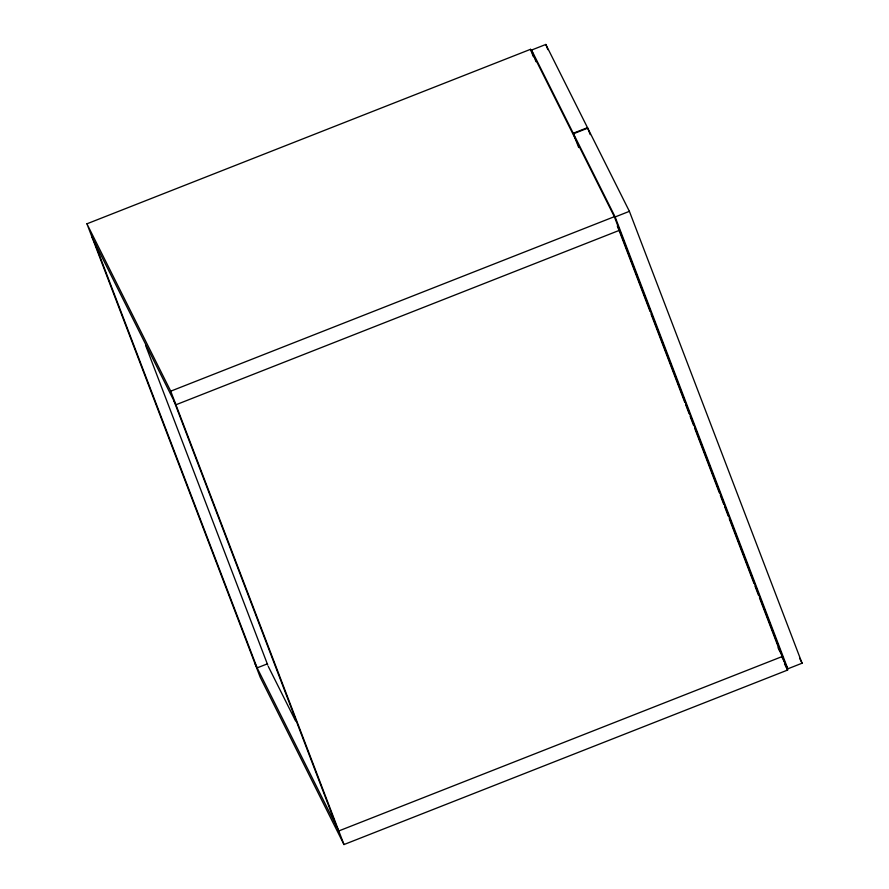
<?xml version="1.0" encoding="UTF-8"?>
<svg xmlns="http://www.w3.org/2000/svg" width="889" height="889" viewBox="0 0 889 889"><rect width="100%" height="100%" fill="white"/><g stroke="black" fill="none" stroke-linecap="round" stroke-linejoin="round"><path stroke-width="1.33" d="M86.922 223.806L530.533 49.317L614.343 216.683L787.598 670.062L343.987 844.55L260.177 677.185L86.922 223.806L170.732 391.171L343.987 844.55M536.023 61.708L531.566 50.062L545.835 44.45L587.496 127.66L590.207 134.606M531.566 50.062L573.238 133.261L587.496 127.66M170.732 391.171L614.343 216.683M629.401 211.338L587.74 128.138L573.472 133.739L615.144 216.949L629.401 211.338L802.078 663.205L787.821 668.817L781.609 656.393M267.456 663.827L257.132 667.883L94.267 241.708M799.589 658.238L802.078 663.205M778.053 647.781L782.398 656.46L338.787 830.948L254.976 663.583M784.498 663.861L787.598 670.062M92.112 237.407L175.922 404.773L619.533 230.284L617.377 225.973L650.059 311.472M268.278 666.417L295.593 720.957M615.144 216.949L787.821 668.817M651.048 314.061L684.708 402.15M685.697 404.739L689.164 413.807M690.153 416.396L693.62 425.464M694.609 428.054L719.357 492.828M720.346 495.417L723.813 504.485M724.802 507.074L728.269 516.142M729.258 518.732L754.005 583.506M754.994 586.095L758.461 595.163M759.45 597.752L779.753 650.859M545.835 44.45L547.813 49.628M573.238 133.261L578.683 147.507M530.533 49.317L533.367 56.729M173.777 400.461L336.631 826.648M145.574 345.321L267.778 665.128"/></g></svg>
